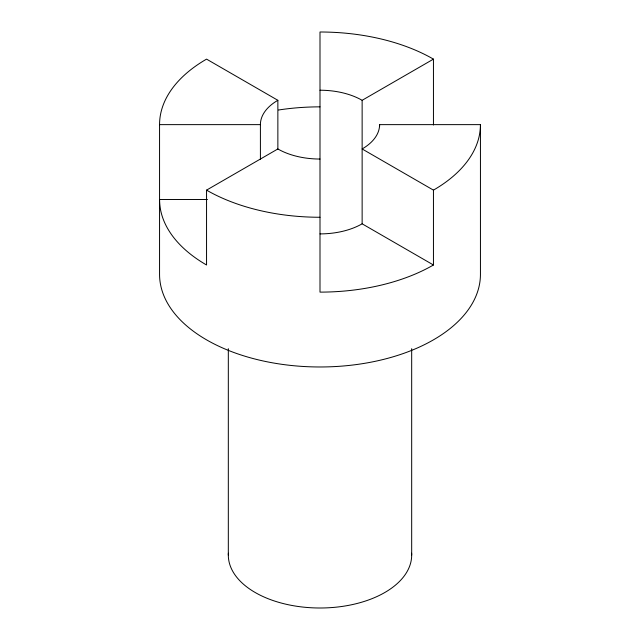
<?xml version="1.0" encoding="UTF-8"?>
<svg xmlns="http://www.w3.org/2000/svg" width="640" height="640" viewBox="0 0 640 640"><rect width="100%" height="100%" fill="white"/><g stroke="black" fill="none" stroke-linecap="round" stroke-linejoin="round"><path stroke-width="0.96" d="M207.488 199.488L159.56 199.488A160.44 92.632 0 0 0 206.552 264.992L206.552 190.128L277.864 148.96A59.592 34.408 0 0 0 320 159.04M320 90.224A59.592 34.408 0 0 1 362.136 100.304L433.448 59.128L433.448 125.008M159.56 124.632L260.408 124.632A59.592 34.408 0 0 1 277.864 100.304L206.552 59.128A160.44 92.632 0 0 0 159.56 124.632L159.56 274.352A160.44 92.632 0 0 0 320 366.976A160.44 92.632 0 0 0 480.44 274.352L480.44 124.632L379.592 124.632A59.592 34.408 0 0 1 362.136 148.96L433.448 190.128L433.448 264.992A160.44 92.632 0 0 1 320 292.12L320 32A160.44 92.632 0 0 1 433.448 59.128M320 233.896A59.592 34.408 0 0 0 362.136 223.816L433.448 264.992M411.68 348.672L411.68 555.064M379.592 124.632L379.592 126.624M362.136 100.304L362.136 223.816M277.864 100.304L277.864 149.208M260.408 124.632L260.408 159.568M228.32 348.672L228.32 555.064M278.472 110.016A160.44 92.632 0 0 1 320 106.856M480.44 124.632A160.44 92.632 0 0 1 433.448 190.128M320 217.264A160.44 92.632 0 0 1 206.552 190.128M411.624 553.232A91.68 52.936 0 0 1 320 608A91.68 52.936 0 0 1 228.376 553.232"/></g></svg>
